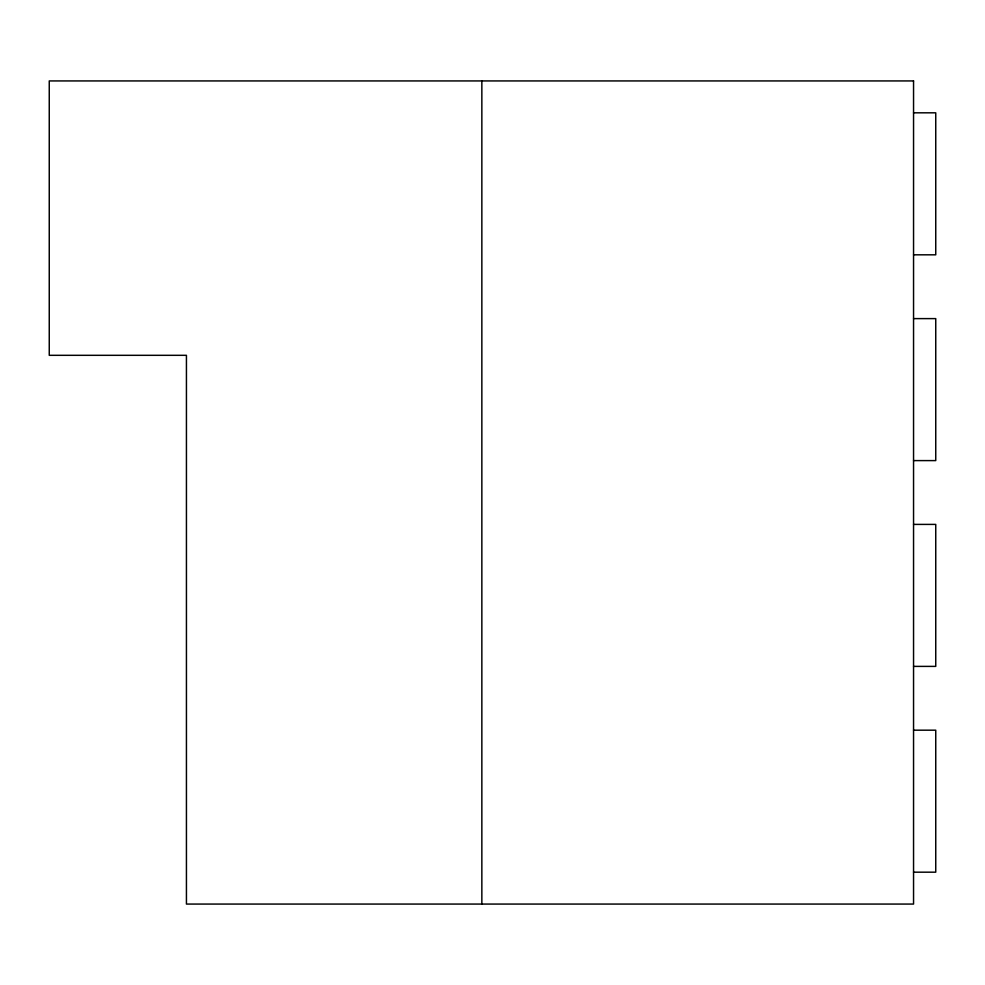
<?xml version="1.0" encoding="UTF-8"?>
<svg xmlns="http://www.w3.org/2000/svg" width="985" height="985" viewBox="0 0 985 985"><rect width="100%" height="100%" fill="white"/><g stroke="black" fill="none" stroke-linecap="round" stroke-linejoin="round"><path stroke-width="1.48" d="M913.551 112.819L935.75 112.819L935.75 254.82L913.551 254.82M913.551 318.611L935.75 318.611L935.75 460.598L913.551 460.598M913.551 524.402L935.75 524.402L935.75 666.389L913.551 666.389M913.551 730.18L935.75 730.18L935.75 872.181L913.551 872.181M481.85 80.93L481.85 904.07M913.551 80.93L49.25 80.93L49.25 355.314L186.436 355.314L186.436 904.07L913.551 904.07L913.551 80.93"/></g></svg>
